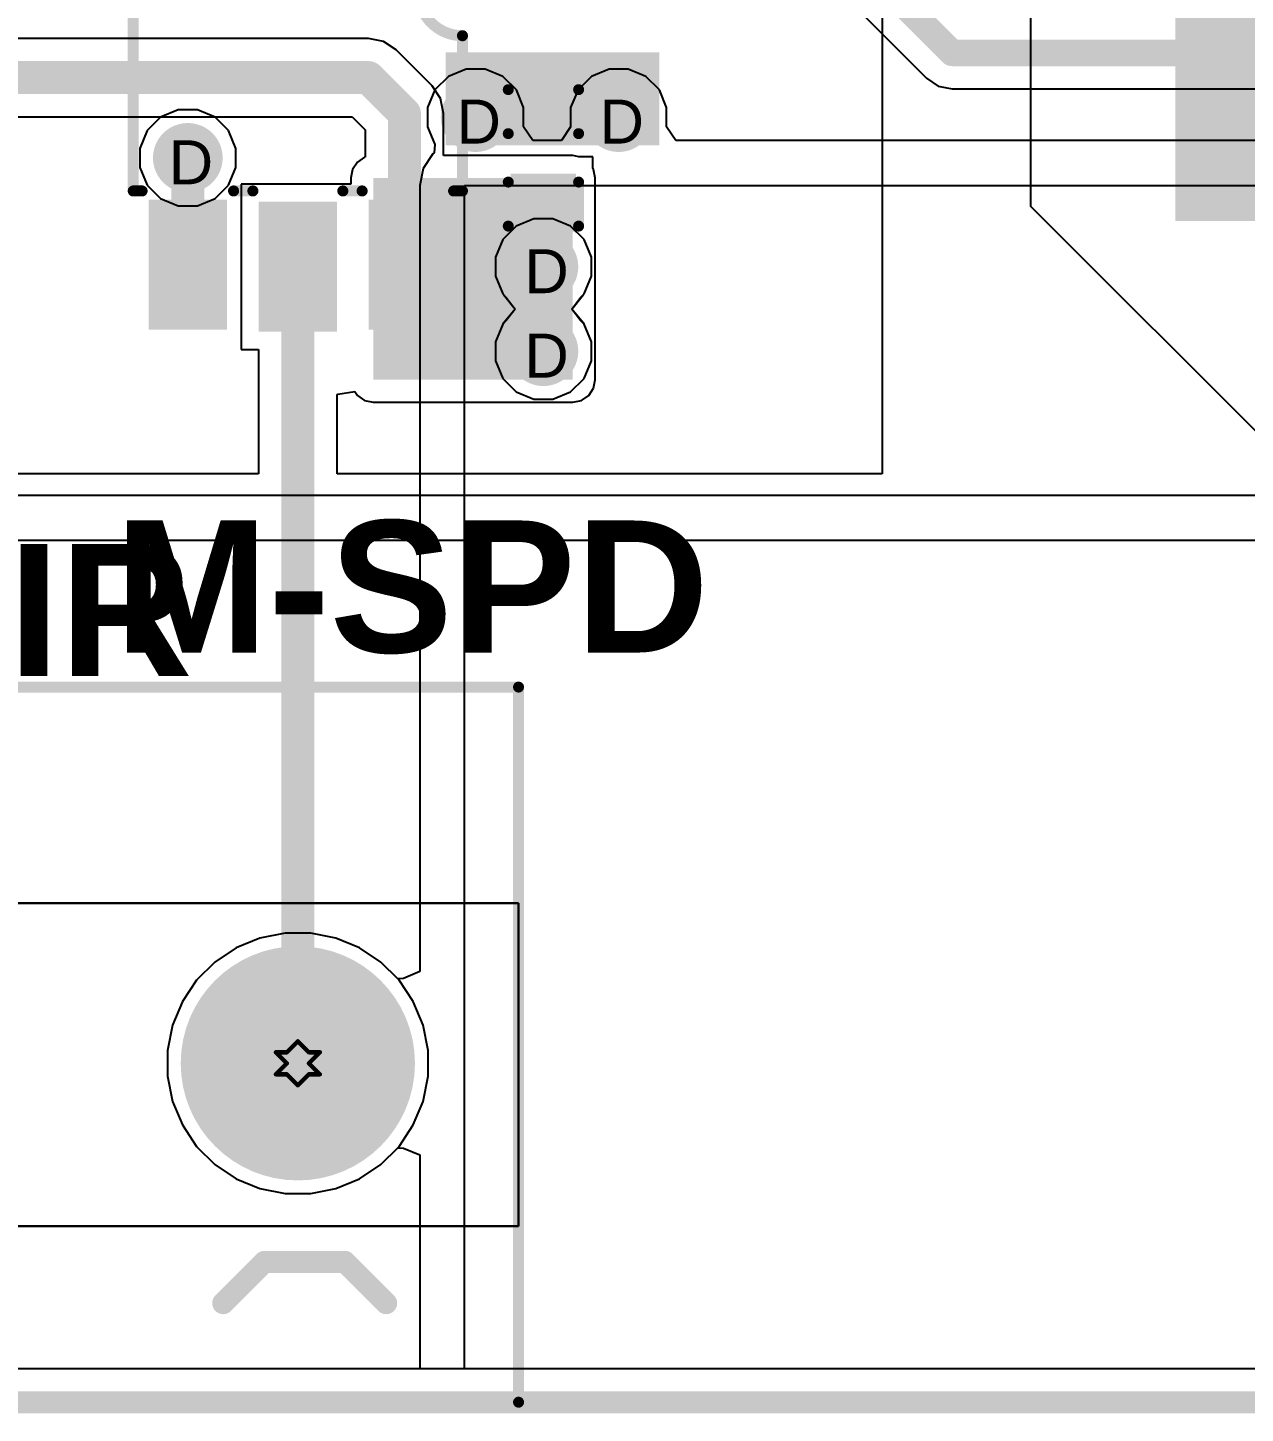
# Model space of a CAD drawing. Header units: inches. Extents: x 0 to 5401, y 0 to 5414.
# Drawn here: x 27.67 to 41.73, y -0.13 to 15.87 of the extents above; entities that cross this region are included whole.
import ezdxf

# ---------------------------------------------------------------- set-up
doc = ezdxf.new("R2010")
doc.units = ezdxf.units.IN
for name, color, linetype in [('Board Outline', 216, 'Continuous'), ('Bottom Layer', 5, 'Continuous'), ('Bottom Solder', 6, 'Continuous'), ('Drill Drawing', 1, 'Continuous'), ('Layer 1', 16, 'Continuous'), ('Layer 2', 76, 'Continuous'), ('Multi-Layer', 9, 'Continuous'), ('Pad Holes', 156, 'Continuous'), ('Top Layer', 1, 'Continuous'), ('Top Overlay', 2, 'Continuous'), ('Top Paste', 8, 'Continuous'), ('Top Solder', 216, 'Continuous'), ('Via Holes', 16, 'Continuous')]:
    doc.layers.add(name, color=color, linetype=linetype)
doc.styles.add('Arial', font='', dxfattribs={"height": 0.2})
doc.styles.add('Arial_Bold', font='', dxfattribs={"height": 0.2})
doc.styles.get('Arial').set_extended_font_data('Arial')
doc.styles.get('Arial_Bold').set_extended_font_data('Arial', bold=True)

# ---------------------------------------------------------------- blocks, each defined once
blk = doc.blocks.new('SO_5_19')
at = {"layer": 'Top Layer'}
for points in [[(-3.85, 0.87), (-3.85, 1.67), (-2.45, 1.67), (-2.45, 0.87)], [(2.45, 0.87), (2.45, 1.67), (3.85, 1.67), (3.85, 0.87)], [(2.475, -0.4), (2.475, 0.4), (3.875, 0.4), (3.875, -0.4)], [(-3.875, -1.67), (-3.875, -0.87), (-2.475, -0.87), (-2.475, -1.67)], [(2.45, -1.67), (2.45, -0.87), (3.85, -0.87), (3.85, -1.67)]]:
    blk.add_hatch(color=1, dxfattribs=at).paths.add_polyline_path(points)
at = {"layer": 'Top Paste'}
for points in [[(-3.85, 0.87), (-3.85, 1.67), (-2.45, 1.67), (-2.45, 0.87)], [(2.45, 0.87), (2.45, 1.67), (3.85, 1.67), (3.85, 0.87)], [(2.475, -0.4), (2.475, 0.4), (3.875, 0.4), (3.875, -0.4)], [(-3.875, -1.67), (-3.875, -0.87), (-2.475, -0.87), (-2.475, -1.67)], [(2.45, -1.67), (2.45, -0.87), (3.85, -0.87), (3.85, -1.67)]]:
    blk.add_hatch(color=8, dxfattribs=at).paths.add_polyline_path(points)
at = {"layer": 'Top Solder'}
for points in [[(-3.901, 0.819), (-3.901, 1.721), (-2.399, 1.721), (-2.399, 0.819)], [(2.399, 0.819), (2.399, 1.721), (3.901, 1.721), (3.901, 0.819)], [(2.424, -0.451), (2.424, 0.451), (3.926, 0.451), (3.926, -0.451)], [(-3.926, -1.721), (-3.926, -0.819), (-2.424, -0.819), (-2.424, -1.721)], [(2.399, -1.721), (2.399, -0.819), (3.901, -0.819), (3.901, -1.721)]]:
    blk.add_hatch(color=216, dxfattribs=at).paths.add_polyline_path(points)
at = {"layer": 'Top Overlay'}
for points in [[(-2.3, 1.798, 0.127, 0.127, 0), (-2.3, 1.9, 0.127, 0.127, 0)], [(-0.508, 1.9, 0.127, 0.127, 0), (-2.3, 1.9, 0.127, 0.127, 0)], [(0.508, 1.9, 0.127, 0.127, -1), (-0.508, 1.9, 0.127, 0.127, 0)], [(2.3, 1.9, 0.127, 0.127, 0), (0.508, 1.9, 0.127, 0.127, 0)], [(2.3, 1.798, 0.127, 0.127, 0), (2.3, 1.9, 0.127, 0.127, 0)], [(2.3, 1.798, 0.127, 0.127, 0), (2.3, 1.9, 0.127, 0.127, 0)], [(-3.988, 1.295, 0.127, 0.127, 0), (-4.115, 1.422, 0.127, 0.127, 0)], [(-4.115, 1.168, 0.127, 0.127, 0), (-4.115, 1.422, 0.127, 0.127, 0)], [(-4.115, 1.168, 0.127, 0.127, 0), (-3.988, 1.295, 0.127, 0.127, 0)], [(-2.3, -0.742, 0.127, 0.127, 0), (-2.3, 0.742, 0.127, 0.127, 0)], [(2.3, 0.519, 0.127, 0.127, 0), (2.3, 0.742, 0.127, 0.127, 0)], [(2.3, -0.742, 0.127, 0.127, 0), (2.3, -0.519, 0.127, 0.127, 0)], [(-2.3, -1.9, 0.127, 0.127, 0), (-2.3, -1.798, 0.127, 0.127, 0)], [(2.3, -1.9, 0.127, 0.127, 0), (2.3, -1.798, 0.127, 0.127, 0)], [(2.3, -1.9, 0.127, 0.127, 0), (-2.3, -1.9, 0.127, 0.127, 0)]]:
    blk.add_lwpolyline(points, format="xyseb", dxfattribs=at)
for points in [[(-2.332, 1.9, 0.0635, 0.0635, 1), (-2.268, 1.9, 0.0635, 0.0635, 1)], [(-2.332, 1.9, 0.0635, 0.0635, 1), (-2.268, 1.9, 0.0635, 0.0635, 1)], [(-0.54, 1.9, 0.0635, 0.0635, 1), (-0.476, 1.9, 0.0635, 0.0635, 1)], [(-0.539, 1.9, 0.0635, 0.0635, 1), (-0.476, 1.9, 0.0635, 0.0635, 1)], [(0.476, 1.9, 0.0635, 0.0635, 1), (0.54, 1.9, 0.0635, 0.0635, 1)], [(0.476, 1.9, 0.0635, 0.0635, 1), (0.54, 1.9, 0.0635, 0.0635, 1)], [(2.268, 1.9, 0.0635, 0.0635, 1), (2.332, 1.9, 0.0635, 0.0635, 1)], [(2.268, 1.9, 0.0635, 0.0635, 1), (2.332, 1.9, 0.0635, 0.0635, 1)], [(2.268, 1.9, 0.0635, 0.0635, 1), (2.332, 1.9, 0.0635, 0.0635, 1)], [(-2.332, 1.798, 0.0635, 0.0635, 1), (-2.268, 1.798, 0.0635, 0.0635, 1)], [(2.268, 1.798, 0.0635, 0.0635, 1), (2.332, 1.798, 0.0635, 0.0635, 1)], [(2.268, 1.798, 0.0635, 0.0635, 1), (2.332, 1.798, 0.0635, 0.0635, 1)], [(-4.147, 1.422, 0.0635, 0.0635, 1), (-4.083, 1.422, 0.0635, 0.0635, 1)], [(-4.147, 1.422, 0.0635, 0.0635, 1), (-4.083, 1.422, 0.0635, 0.0635, 1)], [(-4.02, 1.295, 0.0635, 0.0635, 1), (-3.956, 1.295, 0.0635, 0.0635, 1)], [(-4.02, 1.295, 0.0635, 0.0635, 1), (-3.956, 1.295, 0.0635, 0.0635, 1)], [(-4.147, 1.168, 0.0635, 0.0635, 1), (-4.083, 1.168, 0.0635, 0.0635, 1)], [(-4.147, 1.168, 0.0635, 0.0635, 1), (-4.083, 1.168, 0.0635, 0.0635, 1)], [(-2.332, 0.742, 0.0635, 0.0635, 1), (-2.268, 0.742, 0.0635, 0.0635, 1)], [(2.268, 0.742, 0.0635, 0.0635, 1), (2.332, 0.742, 0.0635, 0.0635, 1)], [(2.268, 0.519, 0.0635, 0.0635, 1), (2.332, 0.519, 0.0635, 0.0635, 1)], [(2.268, -0.519, 0.0635, 0.0635, 1), (2.332, -0.519, 0.0635, 0.0635, 1)], [(-2.332, -0.742, 0.0635, 0.0635, 1), (-2.268, -0.742, 0.0635, 0.0635, 1)], [(2.268, -0.742, 0.0635, 0.0635, 1), (2.332, -0.742, 0.0635, 0.0635, 1)], [(-2.332, -1.798, 0.0635, 0.0635, 1), (-2.268, -1.798, 0.0635, 0.0635, 1)], [(2.268, -1.798, 0.0635, 0.0635, 1), (2.332, -1.798, 0.0635, 0.0635, 1)], [(-2.332, -1.9, 0.0635, 0.0635, 1), (-2.268, -1.9, 0.0635, 0.0635, 1)], [(-2.332, -1.9, 0.0635, 0.0635, 1), (-2.268, -1.9, 0.0635, 0.0635, 1)], [(2.268, -1.9, 0.0635, 0.0635, 1), (2.332, -1.9, 0.0635, 0.0635, 1)], [(2.268, -1.9, 0.0635, 0.0635, 1), (2.332, -1.9, 0.0635, 0.0635, 1)]]:
    blk.add_lwpolyline(points, format="xyseb", close=True, dxfattribs=at)
blk = doc.blocks.new('WJ127_5_0_5P_185')
at = {"layer": 'Bottom Layer'}
h = blk.add_hatch(color=5, dxfattribs=at)
edge = h.paths.add_edge_path()
edge.add_arc((10, 0), 1.25, 0, 360)
at = {"layer": 'Bottom Solder'}
h = blk.add_hatch(color=6, dxfattribs=at)
edge = h.paths.add_edge_path()
edge.add_arc((10, 0), 1.352, 0, 360)
at = {"layer": 'Layer 1'}
h = blk.add_hatch(color=16, dxfattribs=at)
edge = h.paths.add_edge_path()
edge.add_arc((10, 0), 1.25, 0, 360)
at = {"layer": 'Layer 2'}
h = blk.add_hatch(color=76, dxfattribs=at)
edge = h.paths.add_edge_path()
edge.add_arc((10, 0), 1.25, 0, 360)
at = {"layer": 'Multi-Layer'}
h = blk.add_hatch(color=9, dxfattribs=at)
edge = h.paths.add_edge_path()
edge.add_arc((10, 0), 1.25, 0, 360)
at = {"layer": 'Pad Holes'}
h = blk.add_hatch(color=7, dxfattribs=at)
edge = h.paths.add_edge_path()
edge.add_arc((10, 0), 0.65, 0, 360)
at = {"layer": 'Top Layer'}
h = blk.add_hatch(color=1, dxfattribs=at)
edge = h.paths.add_edge_path()
edge.add_arc((10, 0), 1.25, 0, 360)
at = {"layer": 'Top Solder'}
h = blk.add_hatch(color=216, dxfattribs=at)
edge = h.paths.add_edge_path()
edge.add_arc((10, 0), 1.352, 0, 360)
at = {"layer": 'Top Overlay'}
for points in [[(-13.005, 4.343, 0.127, 0.127, 0), (12.548, 4.343, 0.127, 0.127, 0)], [(12.548, -3.912, 0.127, 0.127, 0), (12.548, 4.343, 0.127, 0.127, 0)], [(9.138, -2.769, 0.254, 0.254, 0), (9.615, -2.292, 0.254, 0.254, 0)], [(9.615, -2.292, 0.254, 0.254, 0), (10.543, -2.292, 0.254, 0.254, 0)], [(10.543, -2.292, 0.254, 0.254, 0), (11.02, -2.769, 0.254, 0.254, 0)], [(-13.005, -3.912, 0.127, 0.127, 0), (12.548, -3.912, 0.127, 0.127, 0)]]:
    blk.add_lwpolyline(points, format="xyseb", dxfattribs=at)
for points in [[(12.516, 4.343, 0.0635, 0.0635, 1), (12.579, 4.343, 0.0635, 0.0635, 1)], [(12.516, 4.343, 0.0635, 0.0635, 1), (12.579, 4.343, 0.0635, 0.0635, 1)], [(9.551, -2.292, 0.127, 0.127, 1), (9.678, -2.292, 0.127, 0.127, 1)], [(9.551, -2.292, 0.127, 0.127, 1), (9.678, -2.292, 0.127, 0.127, 1)], [(10.48, -2.292, 0.127, 0.127, 1), (10.607, -2.292, 0.127, 0.127, 1)], [(10.48, -2.292, 0.127, 0.127, 1), (10.607, -2.292, 0.127, 0.127, 1)], [(9.075, -2.769, 0.127, 0.127, 1), (9.202, -2.769, 0.127, 0.127, 1)], [(10.956, -2.769, 0.127, 0.127, 1), (11.083, -2.769, 0.127, 0.127, 1)], [(12.516, -3.912, 0.0635, 0.0635, 1), (12.579, -3.912, 0.0635, 0.0635, 1)], [(12.516, -3.912, 0.0635, 0.0635, 1), (12.579, -3.912, 0.0635, 0.0635, 1)]]:
    blk.add_lwpolyline(points, format="xyseb", close=True, dxfattribs=at)
blk = doc.blocks.new('UWX1E101MCL1GB__270')
at = {"layer": 'Top Layer'}
for points in [[(-1.15, 1.4), (-1.15, -1.4), (-6.15, -1.4), (-6.15, 1.4)], [(6.15, 1.4), (6.15, -1.4), (1.15, -1.4), (1.15, 1.4)]]:
    blk.add_hatch(color=1, dxfattribs=at).paths.add_polyline_path(points)
at = {"layer": 'Top Paste'}
for points in [[(-1.15, 1.4), (-1.15, -1.4), (-6.15, -1.4), (-6.15, 1.4)], [(6.15, 1.4), (6.15, -1.4), (1.15, -1.4), (1.15, 1.4)]]:
    blk.add_hatch(color=8, dxfattribs=at).paths.add_polyline_path(points)
at = {"layer": 'Top Solder'}
for points in [[(-1.048, 1.502), (-1.048, -1.502), (-6.252, -1.502), (-6.252, 1.502)], [(6.252, 1.502), (6.252, -1.502), (1.048, -1.502), (1.048, 1.502)]]:
    blk.add_hatch(color=216, dxfattribs=at).paths.add_polyline_path(points)
at = {"layer": 'Top Overlay'}
for points in [[(-4.242, 3.124, 0.127, 0.127, 0), (-3.15, 4.216, 0.127, 0.127, 0)], [(-3.15, 4.216, 0.127, 0.127, 0), (4.267, 4.216, 0.127, 0.127, 0)], [(4.267, 1.956, 0.127, 0.127, 0), (4.267, 4.216, 0.127, 0.127, 0)], [(-4.242, 2.083, 0.127, 0.127, 0), (-4.242, 3.124, 0.127, 0.127, 0)], [(-4.902, 1.651, 0.127, 0.127, 0), (-4.902, 2.261, 0.127, 0.127, 0)], [(-5.207, 1.956, 0.127, 0.127, 0), (-4.597, 1.956, 0.127, 0.127, 0)], [(4.267, -4.216, 0.127, 0.127, 0), (4.267, -1.956, 0.127, 0.127, 0)], [(-4.242, -3.124, 0.127, 0.127, 0), (-4.242, -2.083, 0.127, 0.127, 0)], [(-4.242, -3.124, 0.127, 0.127, 0), (-3.15, -4.216, 0.127, 0.127, 0)], [(-3.15, -4.216, 0.127, 0.127, 0), (4.267, -4.216, 0.127, 0.127, 0)]]:
    blk.add_lwpolyline(points, format="xyseb", dxfattribs=at)
for points in [[(-3.181, 4.216, 0.0635, 0.0635, 1), (-3.118, 4.216, 0.0635, 0.0635, 1)], [(-3.181, 4.216, 0.0635, 0.0635, 1), (-3.118, 4.216, 0.0635, 0.0635, 1)], [(4.235, 4.216, 0.0635, 0.0635, 1), (4.299, 4.216, 0.0635, 0.0635, 1)], [(4.235, 4.216, 0.0635, 0.0635, 1), (4.299, 4.216, 0.0635, 0.0635, 1)], [(-4.274, 3.124, 0.0635, 0.0635, 1), (-4.21, 3.124, 0.0635, 0.0635, 1)], [(-4.274, 3.124, 0.0635, 0.0635, 1), (-4.21, 3.124, 0.0635, 0.0635, 1)], [(-4.934, 2.261, 0.0635, 0.0635, 1), (-4.87, 2.261, 0.0635, 0.0635, 1)], [(-4.274, 2.083, 0.0635, 0.0635, 1), (-4.21, 2.083, 0.0635, 0.0635, 1)], [(-5.239, 1.956, 0.0635, 0.0635, 1), (-5.175, 1.956, 0.0635, 0.0635, 1)], [(-4.629, 1.956, 0.0635, 0.0635, 1), (-4.566, 1.956, 0.0635, 0.0635, 1)], [(4.235, 1.956, 0.0635, 0.0635, 1), (4.299, 1.956, 0.0635, 0.0635, 1)], [(-4.934, 1.651, 0.0635, 0.0635, 1), (-4.87, 1.651, 0.0635, 0.0635, 1)], [(4.235, -1.956, 0.0635, 0.0635, 1), (4.299, -1.956, 0.0635, 0.0635, 1)], [(-4.274, -2.083, 0.0635, 0.0635, 1), (-4.21, -2.083, 0.0635, 0.0635, 1)], [(-4.274, -3.124, 0.0635, 0.0635, 1), (-4.21, -3.124, 0.0635, 0.0635, 1)], [(-4.274, -3.124, 0.0635, 0.0635, 1), (-4.21, -3.124, 0.0635, 0.0635, 1)], [(-3.181, -4.216, 0.0635, 0.0635, 1), (-3.118, -4.216, 0.0635, 0.0635, 1)], [(-3.181, -4.216, 0.0635, 0.0635, 1), (-3.118, -4.216, 0.0635, 0.0635, 1)], [(4.235, -4.216, 0.0635, 0.0635, 1), (4.299, -4.216, 0.0635, 0.0635, 1)], [(4.235, -4.216, 0.0635, 0.0635, 1), (4.299, -4.216, 0.0635, 0.0635, 1)]]:
    blk.add_lwpolyline(points, format="xyseb", close=True, dxfattribs=at)
blk = doc.blocks.new('____0402_273')
at = {"layer": 'Top Layer'}
for points in [[(-0.699, -0.318), (-0.699, 0.317), (-0.241, 0.317), (-0.241, -0.318)], [(0.241, -0.318), (0.241, 0.317), (0.699, 0.317), (0.699, -0.318)]]:
    blk.add_hatch(color=1, dxfattribs=at).paths.add_polyline_path(points)
at = {"layer": 'Top Paste'}
for points in [[(-0.699, -0.318), (-0.699, 0.317), (-0.241, 0.317), (-0.241, -0.318)], [(0.241, -0.318), (0.241, 0.317), (0.699, 0.317), (0.699, -0.318)]]:
    blk.add_hatch(color=8, dxfattribs=at).paths.add_polyline_path(points)
at = {"layer": 'Top Solder'}
for points in [[(-0.758, -0.377), (-0.758, 0.377), (-0.181, 0.377), (-0.181, -0.377)], [(0.181, -0.377), (0.181, 0.377), (0.758, 0.377), (0.758, -0.377)]]:
    blk.add_hatch(color=216, dxfattribs=at).paths.add_polyline_path(points)
at = {"layer": 'Top Overlay'}
for points in [[(-0.279, 0.406, 0.127, 0.127, 0), (-0.787, 0.406, 0.127, 0.127, 0)], [(-0.787, -0.406, 0.127, 0.127, 0), (-0.787, 0.406, 0.127, 0.127, 0)], [(0.787, 0.406, 0.127, 0.127, 0), (0.279, 0.406, 0.127, 0.127, 0)], [(0.787, -0.406, 0.127, 0.127, 0), (0.787, 0.406, 0.127, 0.127, 0)], [(-0.279, -0.406, 0.127, 0.127, 0), (-0.787, -0.406, 0.127, 0.127, 0)], [(0.787, -0.406, 0.127, 0.127, 0), (0.279, -0.406, 0.127, 0.127, 0)]]:
    blk.add_lwpolyline(points, format="xyseb", dxfattribs=at)
for points in [[(-0.819, 0.406, 0.0635, 0.0635, 1), (-0.756, 0.406, 0.0635, 0.0635, 1)], [(-0.819, 0.406, 0.0635, 0.0635, 1), (-0.756, 0.406, 0.0635, 0.0635, 1)], [(-0.311, 0.406, 0.0635, 0.0635, 1), (-0.248, 0.406, 0.0635, 0.0635, 1)], [(0.248, 0.406, 0.0635, 0.0635, 1), (0.311, 0.406, 0.0635, 0.0635, 1)], [(0.756, 0.406, 0.0635, 0.0635, 1), (0.819, 0.406, 0.0635, 0.0635, 1)], [(0.756, 0.406, 0.0635, 0.0635, 1), (0.819, 0.406, 0.0635, 0.0635, 1)], [(-0.819, -0.406, 0.0635, 0.0635, 1), (-0.756, -0.406, 0.0635, 0.0635, 1)], [(-0.819, -0.406, 0.0635, 0.0635, 1), (-0.756, -0.406, 0.0635, 0.0635, 1)], [(-0.311, -0.406, 0.0635, 0.0635, 1), (-0.248, -0.406, 0.0635, 0.0635, 1)], [(0.248, -0.406, 0.0635, 0.0635, 1), (0.311, -0.406, 0.0635, 0.0635, 1)], [(0.756, -0.406, 0.0635, 0.0635, 1), (0.819, -0.406, 0.0635, 0.0635, 1)], [(0.756, -0.406, 0.0635, 0.0635, 1), (0.819, -0.406, 0.0635, 0.0635, 1)]]:
    blk.add_lwpolyline(points, format="xyseb", close=True, dxfattribs=at)

msp = doc.modelspace()

# ---------------------------------------------------------------- hatches: boundary and pattern name
at = {"layer": 'Bottom Layer'}
h = msp.add_hatch(color=5, dxfattribs=at)
edge = h.paths.add_edge_path()
edge.add_arc((32.842, 14.835), 0.3, 0, 360)
h = msp.add_hatch(color=5, dxfattribs=at)
edge = h.paths.add_edge_path()
edge.add_arc((34.493, 14.835), 0.3, 0, 360)
h = msp.add_hatch(color=5, dxfattribs=at)
edge = h.paths.add_edge_path()
edge.add_arc((29.52, 14.365), 0.3, 0, 360)
h = msp.add_hatch(color=5, dxfattribs=at)
edge = h.paths.add_edge_path()
edge.add_arc((33.625, 13.108), 0.3, 0, 360)
h = msp.add_hatch(color=5, dxfattribs=at)
edge = h.paths.add_edge_path()
edge.add_arc((33.625, 12.133), 0.3, 0, 360)
at = {"layer": 'Bottom Solder'}
h = msp.add_hatch(color=6, dxfattribs=at)
edge = h.paths.add_edge_path()
edge.add_arc((32.842, 14.835), 0.402, 0, 360)
h = msp.add_hatch(color=6, dxfattribs=at)
edge = h.paths.add_edge_path()
edge.add_arc((34.493, 14.835), 0.402, 0, 360)
h = msp.add_hatch(color=6, dxfattribs=at)
edge = h.paths.add_edge_path()
edge.add_arc((29.52, 14.365), 0.402, 0, 360)
h = msp.add_hatch(color=6, dxfattribs=at)
edge = h.paths.add_edge_path()
edge.add_arc((33.625, 13.108), 0.402, 0, 360)
h = msp.add_hatch(color=6, dxfattribs=at)
edge = h.paths.add_edge_path()
edge.add_arc((33.625, 12.133), 0.402, 0, 360)
at = {"layer": 'Layer 1'}
h = msp.add_hatch(color=16, dxfattribs=at)
edge = h.paths.add_edge_path()
edge.add_arc((32.842, 14.835), 0.3, 0, 360)
h = msp.add_hatch(color=16, dxfattribs=at)
edge = h.paths.add_edge_path()
edge.add_arc((34.493, 14.835), 0.3, 0, 360)
h = msp.add_hatch(color=16, dxfattribs=at)
edge = h.paths.add_edge_path()
edge.add_arc((29.52, 14.365), 0.3, 0, 360)
h = msp.add_hatch(color=16, dxfattribs=at)
edge = h.paths.add_edge_path()
edge.add_arc((33.625, 13.108), 0.3, 0, 360)
h = msp.add_hatch(color=16, dxfattribs=at)
edge = h.paths.add_edge_path()
edge.add_arc((33.625, 12.133), 0.3, 0, 360)
at = {"layer": 'Layer 2'}
h = msp.add_hatch(color=76, dxfattribs=at)
edge = h.paths.add_edge_path()
edge.add_arc((32.842, 14.835), 0.3, 0, 360)
h = msp.add_hatch(color=76, dxfattribs=at)
edge = h.paths.add_edge_path()
edge.add_arc((34.493, 14.835), 0.3, 0, 360)
h = msp.add_hatch(color=76, dxfattribs=at)
edge = h.paths.add_edge_path()
edge.add_arc((29.52, 14.365), 0.3, 0, 360)
h = msp.add_hatch(color=76, dxfattribs=at)
edge = h.paths.add_edge_path()
edge.add_arc((33.625, 13.108), 0.3, 0, 360)
h = msp.add_hatch(color=76, dxfattribs=at)
edge = h.paths.add_edge_path()
edge.add_arc((33.625, 12.133), 0.3, 0, 360)
at = {"layer": 'Top Layer'}
for points in [[(32.496, 14.509), (34.963, 14.509), (34.963, 15.583), (32.496, 15.583)], [(31.66, 11.804), (33.964, 11.804), (33.964, 14.133), (31.66, 14.133)]]:
    msp.add_hatch(color=1, dxfattribs=at).paths.add_polyline_path(points)
h = msp.add_hatch(color=1, dxfattribs=at)
edge = h.paths.add_edge_path()
edge.add_arc((32.842, 14.835), 0.3, 0, 360)
h = msp.add_hatch(color=1, dxfattribs=at)
edge = h.paths.add_edge_path()
edge.add_arc((34.493, 14.835), 0.3, 0, 360)
h = msp.add_hatch(color=1, dxfattribs=at)
edge = h.paths.add_edge_path()
edge.add_arc((29.52, 14.365), 0.3, 0, 360)
h = msp.add_hatch(color=1, dxfattribs=at)
edge = h.paths.add_edge_path()
edge.add_arc((33.625, 13.108), 0.3, 0, 360)
h = msp.add_hatch(color=1, dxfattribs=at)
edge = h.paths.add_edge_path()
edge.add_arc((33.625, 12.133), 0.3, 0, 360)
at = {"layer": 'Top Solder'}
h = msp.add_hatch(color=216, dxfattribs=at)
edge = h.paths.add_edge_path()
edge.add_arc((32.842, 14.835), 0.402, 0, 360)
h = msp.add_hatch(color=216, dxfattribs=at)
edge = h.paths.add_edge_path()
edge.add_arc((34.493, 14.835), 0.402, 0, 360)
h = msp.add_hatch(color=216, dxfattribs=at)
edge = h.paths.add_edge_path()
edge.add_arc((29.52, 14.365), 0.402, 0, 360)
h = msp.add_hatch(color=216, dxfattribs=at)
edge = h.paths.add_edge_path()
edge.add_arc((33.625, 13.108), 0.402, 0, 360)
h = msp.add_hatch(color=216, dxfattribs=at)
edge = h.paths.add_edge_path()
edge.add_arc((33.625, 12.133), 0.402, 0, 360)
at = {"layer": 'Via Holes'}
h = msp.add_hatch(color=7, dxfattribs=at)
edge = h.paths.add_edge_path()
edge.add_arc((32.842, 14.835), 0.15, 0, 360)
h = msp.add_hatch(color=7, dxfattribs=at)
edge = h.paths.add_edge_path()
edge.add_arc((34.493, 14.835), 0.15, 0, 360)
h = msp.add_hatch(color=7, dxfattribs=at)
edge = h.paths.add_edge_path()
edge.add_arc((29.52, 14.365), 0.15, 0, 360)
h = msp.add_hatch(color=7, dxfattribs=at)
edge = h.paths.add_edge_path()
edge.add_arc((33.625, 13.108), 0.15, 0, 360)
h = msp.add_hatch(color=7, dxfattribs=at)
edge = h.paths.add_edge_path()
edge.add_arc((33.625, 12.133), 0.15, 0, 360)

# ---------------------------------------------------------------- linework, layer by layer
at = {"layer": 'Board Outline'}
msp.add_lwpolyline([(0, 0, 0.254, 0.254, 0), (150, 0, 0.254, 0.254, 0)], format="xyseb", dxfattribs=at)
at = {"layer": 'Bottom Layer'}
for p, q in [((35.648, 17.684), (38.048, 15.284)), ((38.048, 15.284), (38.183, 15.194)), ((38.183, 15.194), (38.341, 15.162)), ((38.341, 15.162), (142.964, 15.162)), ((33.515, 13.662), (33.311, 13.578)), ((33.735, 13.662), (33.515, 13.662)), ((33.939, 13.578), (33.735, 13.662)), ((33.311, 13.578), (33.155, 13.422)), ((34.094, 13.422), (33.939, 13.578)), ((33.155, 13.422), (33.071, 13.218)), ((34.179, 13.218), (34.094, 13.422)), ((33.071, 13.218), (33.071, 12.998)), ((34.179, 12.998), (34.179, 13.218)), ((33.071, 12.998), (33.155, 12.794)), ((34.094, 12.794), (34.179, 12.998)), ((33.155, 12.794), (33.196, 12.753)), ((33.196, 12.753), (33.297, 12.62)), ((33.952, 12.62), (34.054, 12.753)), ((34.054, 12.753), (34.094, 12.794)), ((33.196, 12.488), (33.155, 12.447)), ((33.297, 12.62), (33.196, 12.488)), ((34.054, 12.488), (33.952, 12.62)), ((34.094, 12.447), (34.054, 12.488)), ((33.155, 12.447), (33.071, 12.243)), ((34.179, 12.243), (34.094, 12.447)), ((33.071, 12.243), (33.071, 12.023)), ((34.179, 12.023), (34.179, 12.243)), ((33.071, 12.023), (33.155, 11.819)), ((34.094, 11.819), (34.179, 12.023)), ((33.155, 11.819), (33.311, 11.663)), ((33.939, 11.663), (34.094, 11.819)), ((33.311, 11.663), (33.515, 11.579)), ((33.515, 11.579), (33.735, 11.579)), ((33.735, 11.579), (33.939, 11.663)), ((7.785, 5.761), (33.338, 5.761)), ((33.338, 5.761), (7.785, 5.761)), ((33.338, 5.761), (33.338, 2.032)), ((33.338, 2.032), (33.338, 5.761)), ((33.338, 2.032), (7.785, 2.032)), ((7.785, 2.032), (33.338, 2.032)), ((145.483, 0.388), (4.517, 0.388))]:
    msp.add_line(p, q, dxfattribs=at)
for points in [[(35.941, 17.977, 0.305, 0.305, 0), (38.341, 15.576, 0.305, 0.305, 0)], [(38.341, 15.576, 0.305, 0.305, 0), (142.964, 15.576, 0.305, 0.305, 0)]]:
    msp.add_lwpolyline(points, format="xyseb", dxfattribs=at)
msp.add_lwpolyline([(38.265, 15.576, 0.152, 0.152, 1), (38.417, 15.576, 0.152, 0.152, 1)], format="xyseb", close=True, dxfattribs=at)
msp.add_lwpolyline([(38.265, 15.576, 0.152, 0.152, 1), (38.417, 15.576, 0.152, 0.152, 1)], format="xyseb", close=True, dxfattribs=at)
at = {"layer": 'Drill Drawing'}
for points in [[(30.663, 4.04, 0.0508, 0.0508, 0), (30.79, 4.167, 0.0508, 0.0508, 0)], [(30.79, 4.167, 0.0508, 0.0508, 0), (30.917, 4.04, 0.0508, 0.0508, 0)], [(30.536, 4.04, 0.0508, 0.0508, 0), (30.663, 3.913, 0.0508, 0.0508, 0)], [(30.536, 4.04, 0.0508, 0.0508, 0), (30.663, 4.04, 0.0508, 0.0508, 0)], [(30.917, 4.04, 0.0508, 0.0508, 0), (31.044, 4.04, 0.0508, 0.0508, 0)], [(30.917, 3.913, 0.0508, 0.0508, 0), (31.044, 4.04, 0.0508, 0.0508, 0)], [(30.536, 3.786, 0.0508, 0.0508, 0), (30.663, 3.913, 0.0508, 0.0508, 0)], [(30.917, 3.913, 0.0508, 0.0508, 0), (31.044, 3.786, 0.0508, 0.0508, 0)], [(30.536, 3.786, 0.0508, 0.0508, 0), (30.663, 3.786, 0.0508, 0.0508, 0)], [(30.663, 3.786, 0.0508, 0.0508, 0), (30.79, 3.659, 0.0508, 0.0508, 0)], [(30.79, 3.659, 0.0508, 0.0508, 0), (30.917, 3.786, 0.0508, 0.0508, 0)], [(30.917, 3.786, 0.0508, 0.0508, 0), (31.044, 3.786, 0.0508, 0.0508, 0)]]:
    msp.add_lwpolyline(points, format="xyseb", dxfattribs=at)
for points in [[(30.778, 4.167, 0.0254, 0.0254, 1), (30.803, 4.167, 0.0254, 0.0254, 1)], [(30.778, 4.167, 0.0254, 0.0254, 1), (30.803, 4.167, 0.0254, 0.0254, 1)], [(30.524, 4.04, 0.0254, 0.0254, 1), (30.549, 4.04, 0.0254, 0.0254, 1)], [(30.524, 4.04, 0.0254, 0.0254, 1), (30.549, 4.04, 0.0254, 0.0254, 1)], [(30.651, 4.04, 0.0254, 0.0254, 1), (30.676, 4.04, 0.0254, 0.0254, 1)], [(30.651, 4.04, 0.0254, 0.0254, 1), (30.676, 4.04, 0.0254, 0.0254, 1)], [(30.905, 4.04, 0.0254, 0.0254, 1), (30.93, 4.04, 0.0254, 0.0254, 1)], [(30.905, 4.04, 0.0254, 0.0254, 1), (30.93, 4.04, 0.0254, 0.0254, 1)], [(31.032, 4.04, 0.0254, 0.0254, 1), (31.057, 4.04, 0.0254, 0.0254, 1)], [(31.032, 4.04, 0.0254, 0.0254, 1), (31.057, 4.04, 0.0254, 0.0254, 1)], [(30.651, 3.913, 0.0254, 0.0254, 1), (30.676, 3.913, 0.0254, 0.0254, 1)], [(30.651, 3.913, 0.0254, 0.0254, 1), (30.676, 3.913, 0.0254, 0.0254, 1)], [(30.905, 3.913, 0.0254, 0.0254, 1), (30.93, 3.913, 0.0254, 0.0254, 1)], [(30.905, 3.913, 0.0254, 0.0254, 1), (30.93, 3.913, 0.0254, 0.0254, 1)], [(30.524, 3.786, 0.0254, 0.0254, 1), (30.549, 3.786, 0.0254, 0.0254, 1)], [(30.524, 3.786, 0.0254, 0.0254, 1), (30.549, 3.786, 0.0254, 0.0254, 1)], [(30.651, 3.786, 0.0254, 0.0254, 1), (30.676, 3.786, 0.0254, 0.0254, 1)], [(30.651, 3.786, 0.0254, 0.0254, 1), (30.676, 3.786, 0.0254, 0.0254, 1)], [(30.778, 3.659, 0.0254, 0.0254, 1), (30.803, 3.659, 0.0254, 0.0254, 1)], [(30.778, 3.659, 0.0254, 0.0254, 1), (30.803, 3.659, 0.0254, 0.0254, 1)], [(30.905, 3.786, 0.0254, 0.0254, 1), (30.93, 3.786, 0.0254, 0.0254, 1)], [(30.905, 3.786, 0.0254, 0.0254, 1), (30.93, 3.786, 0.0254, 0.0254, 1)], [(31.032, 3.786, 0.0254, 0.0254, 1), (31.057, 3.786, 0.0254, 0.0254, 1)], [(31.032, 3.786, 0.0254, 0.0254, 1), (31.057, 3.786, 0.0254, 0.0254, 1)]]:
    msp.add_lwpolyline(points, format="xyseb", close=True, dxfattribs=at)
at = {"layer": 'Layer 1'}
for p, q in [((33.515, 13.662), (33.311, 13.578)), ((33.735, 13.662), (33.515, 13.662)), ((33.939, 13.578), (33.735, 13.662)), ((33.311, 13.578), (33.155, 13.422)), ((34.094, 13.422), (33.939, 13.578)), ((33.155, 13.422), (33.071, 13.218)), ((34.179, 13.218), (34.094, 13.422)), ((33.071, 13.218), (33.071, 12.998)), ((34.179, 12.998), (34.179, 13.218)), ((33.071, 12.998), (33.155, 12.794)), ((34.094, 12.794), (34.179, 12.998)), ((33.155, 12.794), (33.163, 12.786)), ((33.163, 12.786), (33.297, 12.62)), ((33.953, 12.62), (34.087, 12.786)), ((34.087, 12.786), (34.094, 12.794)), ((33.297, 12.62), (33.163, 12.455)), ((34.087, 12.455), (33.953, 12.62)), ((33.155, 12.447), (33.071, 12.243)), ((33.163, 12.455), (33.155, 12.447)), ((34.094, 12.447), (34.087, 12.455)), ((34.179, 12.243), (34.094, 12.447)), ((33.071, 12.243), (33.071, 12.023)), ((34.179, 12.023), (34.179, 12.243)), ((33.071, 12.023), (33.155, 11.819)), ((34.094, 11.819), (34.179, 12.023)), ((33.155, 11.819), (33.311, 11.663)), ((33.939, 11.663), (34.094, 11.819)), ((33.311, 11.663), (33.515, 11.579)), ((33.515, 11.579), (33.735, 11.579)), ((33.735, 11.579), (33.939, 11.663)), ((140.808, 10.468), (0.388, 10.468)), ((0.388, 9.95), (141.326, 9.95)), ((30.352, 5.359), (30.078, 5.246)), ((30.642, 5.417), (30.352, 5.359)), ((30.938, 5.417), (30.642, 5.417)), ((31.229, 5.359), (30.938, 5.417)), ((31.503, 5.246), (31.229, 5.359)), ((30.078, 5.246), (29.831, 5.081)), ((31.749, 5.081), (31.503, 5.246)), ((29.831, 5.081), (29.622, 4.872)), ((31.958, 4.872), (31.749, 5.081)), ((29.622, 4.872), (29.457, 4.626)), ((32.123, 4.626), (31.958, 4.872)), ((29.457, 4.626), (29.344, 4.352)), ((32.236, 4.352), (32.123, 4.626)), ((29.344, 4.352), (29.286, 4.061)), ((32.294, 4.061), (32.236, 4.352)), ((29.286, 4.061), (29.286, 3.765)), ((32.294, 3.765), (32.294, 4.061)), ((29.286, 3.765), (29.344, 3.474)), ((32.236, 3.474), (32.294, 3.765)), ((29.344, 3.474), (29.457, 3.201)), ((32.123, 3.201), (32.236, 3.474)), ((29.457, 3.201), (29.622, 2.954)), ((31.958, 2.954), (32.123, 3.201)), ((29.622, 2.954), (29.831, 2.745)), ((31.749, 2.745), (31.958, 2.954)), ((29.831, 2.745), (30.078, 2.58)), ((31.503, 2.58), (31.749, 2.745)), ((30.078, 2.58), (30.352, 2.467)), ((31.229, 2.467), (31.503, 2.58)), ((30.352, 2.467), (30.642, 2.409)), ((30.642, 2.409), (30.938, 2.409)), ((30.938, 2.409), (31.229, 2.467)), ((145.397, 0.388), (4.603, 0.388))]:
    msp.add_line(p, q, dxfattribs=at)
at = {"layer": 'Layer 2'}
for p, q in [((32.732, 15.389), (32.528, 15.305)), ((32.952, 15.389), (32.732, 15.389)), ((33.156, 15.305), (32.952, 15.389)), ((34.383, 15.389), (34.179, 15.305)), ((34.603, 15.389), (34.383, 15.389)), ((34.807, 15.305), (34.603, 15.389)), ((32.528, 15.305), (32.373, 15.149)), ((33.312, 15.149), (33.156, 15.305)), ((34.179, 15.305), (34.024, 15.149)), ((34.963, 15.149), (34.807, 15.305)), ((32.373, 15.149), (32.288, 14.945)), ((33.396, 14.945), (33.312, 15.149)), ((34.024, 15.149), (33.939, 14.945)), ((35.047, 14.945), (34.963, 15.149)), ((29.41, 14.919), (29.206, 14.835)), ((29.63, 14.919), (29.41, 14.919)), ((29.834, 14.835), (29.63, 14.919)), ((32.288, 14.945), (32.288, 14.725)), ((33.396, 14.725), (33.396, 14.945)), ((33.939, 14.945), (33.939, 14.725)), ((35.047, 14.725), (35.047, 14.945)), ((29.206, 14.835), (29.051, 14.679)), ((29.99, 14.679), (29.834, 14.835)), ((32.288, 14.725), (32.373, 14.521)), ((33.504, 14.564), (33.396, 14.725)), ((33.939, 14.725), (33.832, 14.564)), ((35.155, 14.564), (35.047, 14.725)), ((29.051, 14.679), (28.966, 14.475)), ((30.074, 14.475), (29.99, 14.679)), ((33.832, 14.564), (33.504, 14.564)), ((68.407, 14.564), (35.155, 14.564)), ((28.966, 14.475), (28.966, 14.255)), ((30.074, 14.255), (30.074, 14.475)), ((32.349, 14.412), (32.237, 14.244)), ((32.363, 14.422), (32.349, 14.412)), ((32.373, 14.521), (32.363, 14.422)), ((28.966, 14.255), (29.051, 14.051)), ((29.99, 14.051), (30.074, 14.255)), ((32.237, 14.244), (32.197, 14.046)), ((29.051, 14.051), (29.206, 13.896)), ((29.834, 13.896), (29.99, 14.051)), ((32.197, 14.046), (32.197, 4.972)), ((32.715, 0.388), (32.715, 14.046)), ((32.715, 14.046), (137.312, 14.046)), ((29.206, 13.896), (29.41, 13.811)), ((29.41, 13.811), (29.63, 13.811)), ((29.63, 13.811), (29.834, 13.896)), ((30.352, 5.359), (30.078, 5.246)), ((30.642, 5.417), (30.352, 5.359)), ((30.938, 5.417), (30.642, 5.417)), ((31.229, 5.359), (30.938, 5.417)), ((31.503, 5.246), (31.229, 5.359)), ((30.078, 5.246), (29.831, 5.081)), ((31.749, 5.081), (31.503, 5.246)), ((29.831, 5.081), (29.622, 4.872)), ((31.943, 4.887), (31.749, 5.081)), ((32.197, 4.972), (32.008, 4.892)), ((29.622, 4.872), (29.457, 4.626)), ((32.008, 4.892), (31.943, 4.887)), ((29.457, 4.626), (29.344, 4.352)), ((29.344, 4.352), (29.286, 4.061)), ((29.286, 4.061), (29.286, 3.765)), ((29.286, 3.765), (29.344, 3.474)), ((29.344, 3.474), (29.457, 3.201)), ((29.457, 3.201), (29.622, 2.954)), ((29.622, 2.954), (29.831, 2.745)), ((31.749, 2.745), (31.943, 2.939)), ((31.943, 2.939), (32.008, 2.934)), ((32.008, 2.934), (32.197, 2.855)), ((29.831, 2.745), (30.078, 2.58)), ((31.503, 2.58), (31.749, 2.745)), ((32.197, 2.855), (32.197, 0.388)), ((30.078, 2.58), (30.352, 2.467)), ((31.229, 2.467), (31.503, 2.58)), ((30.352, 2.467), (30.642, 2.409)), ((30.642, 2.409), (30.938, 2.409)), ((30.938, 2.409), (31.229, 2.467)), ((32.197, 0.388), (4.603, 0.388)), ((145.397, 0.388), (32.715, 0.388))]:
    msp.add_line(p, q, dxfattribs=at)
at = {"layer": 'Top Layer'}
for p, q in [((39.252, 13.803), (39.252, 31.752)), ((37.535, 27.814), (37.535, 10.719)), ((31.605, 15.744), (20.01, 15.744)), ((31.778, 15.71), (31.605, 15.744)), ((31.925, 15.611), (31.778, 15.71)), ((32.34, 15.196), (31.925, 15.611)), ((32.438, 15.049), (32.34, 15.196)), ((32.473, 14.876), (32.438, 15.049)), ((32.473, 14.392), (32.473, 14.876)), ((32.473, 14.876), (32.473, 14.876)), ((26.375, 14.838), (31.417, 14.838)), ((31.417, 14.838), (31.567, 14.688)), ((31.567, 14.688), (31.567, 14.373)), ((31.477, 14.316), (31.421, 14.232)), ((31.561, 14.372), (31.477, 14.316)), ((31.567, 14.373), (31.561, 14.372)), ((33.964, 14.392), (32.473, 14.392)), ((34.035, 14.378), (33.964, 14.392)), ((34.196, 14.378), (34.035, 14.378)), ((34.196, 14.242), (34.196, 14.378)), ((34.203, 14.232), (34.196, 14.242)), ((31.421, 14.232), (31.401, 14.133)), ((31.401, 14.133), (31.401, 14.062)), ((34.223, 14.133), (34.203, 14.232)), ((34.223, 11.804), (34.223, 14.133)), ((31.401, 14.062), (30.136, 14.062)), ((30.136, 14.062), (30.136, 12.154)), ((44.636, 8.418), (39.252, 13.803)), ((30.136, 12.154), (30.337, 12.154)), ((30.337, 12.154), (30.337, 10.719)), ((34.147, 11.621), (34.203, 11.705)), ((34.203, 11.705), (34.223, 11.804)), ((31.243, 11.633), (31.253, 11.637)), ((31.243, 10.719), (31.243, 11.633)), ((31.253, 11.637), (31.447, 11.667)), ((31.447, 11.667), (31.477, 11.621)), ((31.477, 11.621), (31.561, 11.565)), ((31.561, 11.565), (31.66, 11.545)), ((31.66, 11.545), (33.964, 11.545)), ((33.964, 11.545), (34.063, 11.565)), ((34.063, 11.565), (34.147, 11.621)), ((30.337, 10.719), (27.184, 10.719)), ((37.535, 10.719), (31.243, 10.719))]:
    msp.add_line(p, q, dxfattribs=at)
for points in [[(26.187, 15.291, 0.381, 0.381, 0), (31.605, 15.291, 0.381, 0.381, 0)], [(31.605, 15.291, 0.381, 0.381, 0), (32.02, 14.876, 0.381, 0.381, 0)], [(32.02, 13.173, 0.381, 0.381, 0), (32.02, 14.876, 0.381, 0.381, 0)], [(33.625, 14.835, 0.254, 0.254, 0), (34.493, 14.835, 0.254, 0.254, 0)], [(29.52, 13.328, 0.381, 0.381, 0), (29.52, 14.365, 0.381, 0.381, 0)], [(29.52, 13.133, 0.254, 0.254, 0), (29.52, 14.365, 0.254, 0.254, 0)], [(30.79, 3.913, 0.381, 0.381, 0), (30.79, 13.108, 0.381, 0.381, 0)], [(32.02, 13.173, 0.381, 0.381, 0), (32.06, 13.133, 0.381, 0.381, 0)]]:
    msp.add_lwpolyline(points, format="xyseb", dxfattribs=at)
for points in [[(31.509, 15.291, 0.191, 0.191, 1), (31.7, 15.291, 0.191, 0.191, 1)], [(31.509, 15.291, 0.191, 0.191, 1), (31.7, 15.291, 0.191, 0.191, 1)], [(31.925, 14.876, 0.191, 0.191, 1), (32.115, 14.876, 0.191, 0.191, 1)], [(31.925, 14.876, 0.191, 0.191, 1), (32.115, 14.876, 0.191, 0.191, 1)], [(33.561, 14.835, 0.127, 0.127, 1), (33.688, 14.835, 0.127, 0.127, 1)], [(34.43, 14.835, 0.127, 0.127, 1), (34.557, 14.835, 0.127, 0.127, 1)], [(29.425, 14.365, 0.191, 0.191, 1), (29.615, 14.365, 0.191, 0.191, 1)], [(29.457, 14.365, 0.127, 0.127, 1), (29.584, 14.365, 0.127, 0.127, 1)], [(29.425, 13.328, 0.191, 0.191, 1), (29.615, 13.328, 0.191, 0.191, 1)], [(30.695, 13.108, 0.191, 0.191, 1), (30.885, 13.108, 0.191, 0.191, 1)], [(31.925, 13.173, 0.191, 0.191, 1), (32.115, 13.173, 0.191, 0.191, 1)], [(31.925, 13.173, 0.191, 0.191, 1), (32.115, 13.173, 0.191, 0.191, 1)], [(31.965, 13.133, 0.191, 0.191, 1), (32.155, 13.133, 0.191, 0.191, 1)], [(29.457, 13.133, 0.127, 0.127, 1), (29.584, 13.133, 0.127, 0.127, 1)], [(30.695, 3.913, 0.191, 0.191, 1), (30.885, 3.913, 0.191, 0.191, 1)]]:
    msp.add_lwpolyline(points, format="xyseb", close=True, dxfattribs=at)

# ---------------------------------------------------------------- block references
at = {"rotation": 270}
for name, p in [('SO_5_19', (30.79, 16.283)), ('____0402_273', (33.625, 14.365))]:
    msp.add_blockref(name, p, dxfattribs=at)
for name, p in [('UWX1E101MCL1GB__270', (47.17, 15.14)), ('WJ127_5_0_5P_185', (20.79, 3.913))]:
    msp.add_blockref(name, p)

# ---------------------------------------------------------------- texts
at = {"layer": 'Drill Drawing', "style": 'Arial'}
for p in [(32.622, 14.53), (34.273, 14.53), (29.3, 14.06), (33.405, 12.803), (33.405, 11.828)]:
    msp.add_text('D', height=0.508, dxfattribs=at).set_placement(p)
at = {"layer": 'Top Overlay', "style": 'Arial_Bold'}
for s, p in [('M-SPD', (28.676, 8.655)), ('M-DIR', (23.428, 8.382))]:
    msp.add_text(s, height=1.524, dxfattribs=at).set_placement(p)

doc.saveas('drawing.dxf')
